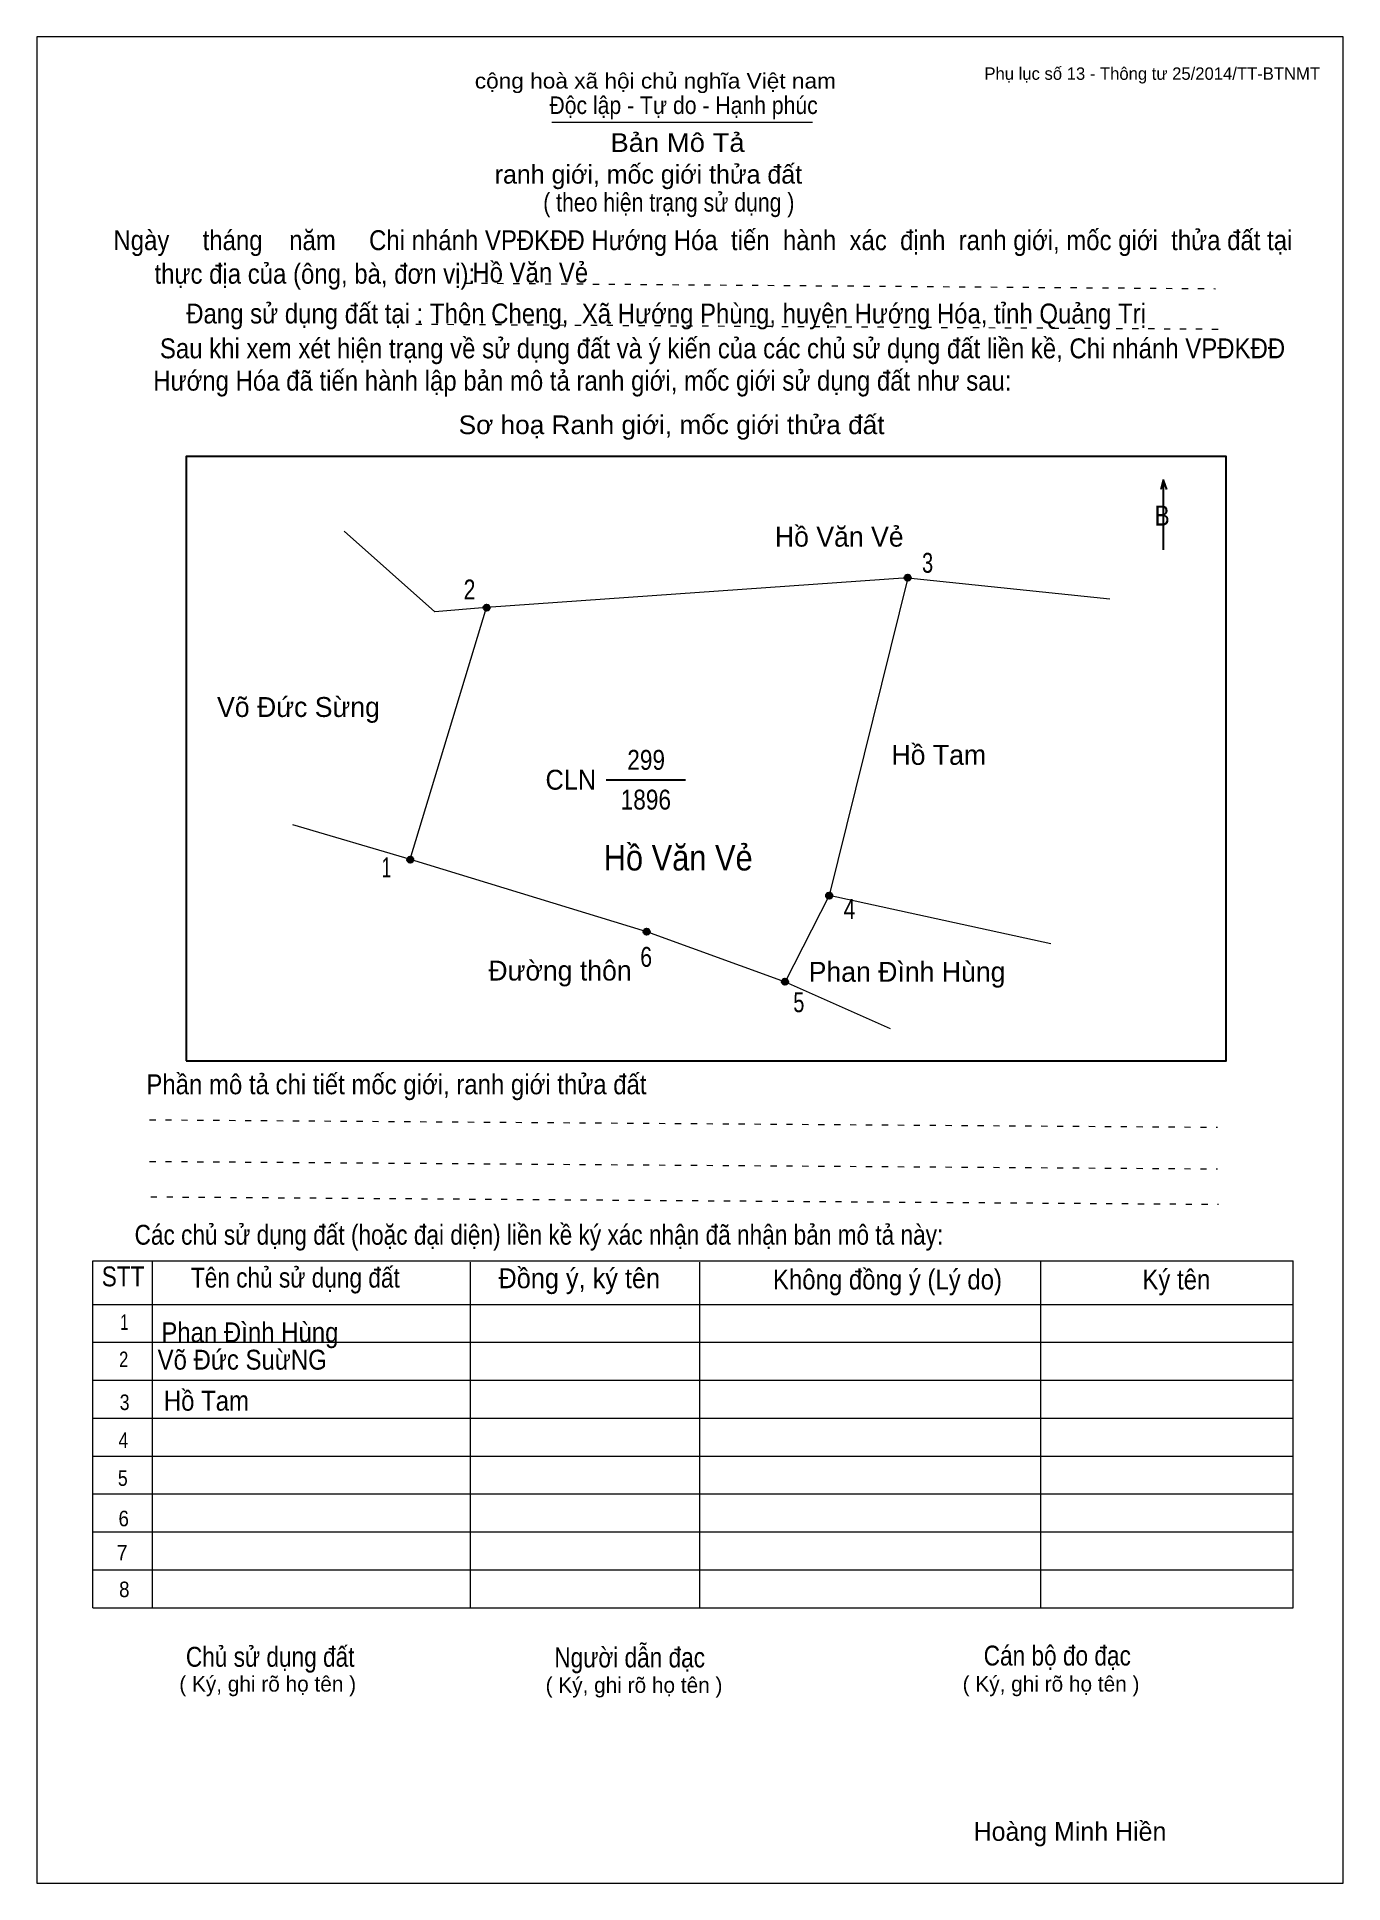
# Model space of a CAD drawing. Header units: centimetres. Extents: x 0 to 21, y 0 to 29.7.
import ezdxf
from ezdxf.enums import TextEntityAlignment as Align

# ---------------------------------------------------------------- set-up
doc = ezdxf.new("R2010")
doc.units = ezdxf.units.CM
doc.header["$LTSCALE"] = 0.13
doc.linetypes.add('DOTTED', pattern=[1.5, 0.3, -1.2])
for name, color, linetype, lineweight in [('1', 7, 'Continuous', 13), ('32', 7, 'Continuous', 25), ('33', 7, 'Continuous', 25), ('6', 7, 'Continuous', 13), ('62', 7, 'Continuous', 13)]:
    doc.layers.add(name, color=color, linetype=linetype, lineweight=lineweight)
for name, color, linetype in [('2', 7, 'Continuous'), ('34', 7, 'Continuous'), ('63', 7, 'Continuous')]:
    doc.layers.add(name, color=color, linetype=linetype)

msp = doc.modelspace()

# ---------------------------------------------------------------- hatches: boundary and pattern name
at = {"layer": '32'}
for points in [[(14.0501, 21, 1), (13.9501, 21, 1)], [(7.2786, 20.5187, 1), (7.1786, 20.5187, 1)], [(6.0513, 16.4637, 1), (5.9513, 16.4637, 1)], [(12.7871, 15.8836, 1), (12.6871, 15.8836, 1)], [(9.8525, 15.305, 1), (9.7525, 15.305, 1)], [(12.0768, 14.5, 1), (11.9768, 14.5, 1)]]:
    msp.add_hatch(color=256, dxfattribs=at).paths.add_polyline_path(points)

# ---------------------------------------------------------------- linework, layer by layer
at = {"layer": '1'}
msp.add_lwpolyline([(21, 0), (21, 29.7), (0, 29.7), (0, 0)], close=True, dxfattribs=at)
at = {"layer": '32'}
for centre in [(14.0001, 21), (7.2286, 20.5187), (6.0013, 16.4637), (12.7371, 15.8836), (9.8025, 15.305), (12.0268, 14.5)]:
    msp.add_circle(centre, 0.05, dxfattribs=at)
at = {"layer": '33'}
msp.add_line((9.15, 17.75), (10.43, 17.75), dxfattribs=at)
at = {"layer": '6'}
for p, q in [((14, 21), (7.23, 20.52)), ((14, 21), (7.23, 20.52)), ((14, 21), (17.25, 20.66)), ((14, 21), (17.25, 20.66)), ((6, 16.47), (7.23, 20.52)), ((6, 16.47), (7.23, 20.52)), ((4.11, 17.03), (6, 16.47)), ((4.11, 17.03), (6, 16.47)), ((16.3, 15.11), (12.74, 15.89)), ((16.3, 15.11), (12.74, 15.89)), ((12.03, 14.5), (13.72, 13.75))]:
    msp.add_line(p, q, dxfattribs=at)
for points in [[(7.23, 20.52), (6.4, 20.45), (4.94, 21.75)], [(7.23, 20.52), (6.4, 20.45), (4.94, 21.75)], [(14, 21), (12.74, 15.89), (12.03, 14.5)], [(14, 21), (12.74, 15.89), (12.03, 14.5)], [(6, 16.47), (9.8, 15.31), (12.03, 14.5), (13.72, 13.75)], [(6, 16.47), (9.8, 15.31), (12.03, 14.5)]]:
    msp.add_lwpolyline(points, dxfattribs=at)
at = {"layer": '62'}
for p, q in [((8.28, 28.33), (12.47, 28.33)), ((0.9, 10.01), (20.2, 10.01)), ((0.9, 4.43), (0.9, 10.01)), ((1.86, 4.43), (1.86, 10.01)), ((6.97, 4.43), (6.97, 9.99)), ((10.66, 4.43), (10.66, 9.99)), ((16.14, 4.43), (16.14, 10.01)), ((20.2, 4.43), (20.2, 10.01)), ((0.9, 9.31), (20.2, 9.31)), ((0.9, 8.7), (20.2, 8.7)), ((0.9, 8.09), (20.2, 8.09)), ((0.9, 7.48), (20.2, 7.48)), ((0.9, 6.87), (20.2, 6.87)), ((0.9, 6.26), (20.2, 6.26)), ((0.9, 5.65), (20.2, 5.65)), ((0.9, 5.04), (20.2, 5.04)), ((0.9, 4.43), (20.2, 4.43))]:
    msp.add_line(p, q, dxfattribs=at)
at = {"layer": '62', "linetype": 'DOTTED'}
for p, q in [((6.89, 25.74), (18.95, 25.65)), ((6.09, 25.08), (19.04, 25)), ((1.81, 12.28), (18.98, 12.16)), ((1.81, 11.61), (18.98, 11.49)), ((1.83, 11.04), (19, 10.92))]:
    msp.add_line(p, q, dxfattribs=at)
at = {"layer": '62', "lineweight": 25}
for p, q in [((18.11, 22.58), (18.11, 21.45)), ((18.11, 22.57), (18.07, 22.42)), ((18.11, 22.57), (18.16, 22.42))]:
    msp.add_line(p, q, dxfattribs=at)
msp.add_lwpolyline([(2.4, 13.23), (19.12, 13.23), (19.12, 22.95), (2.4, 22.95)], close=True, dxfattribs=at)

# ---------------------------------------------------------------- texts
at = {"layer": '2', "width": 0.9}
msp.add_text('Hồ Văn Vẻ', height=0.4114, dxfattribs=at).set_placement((10.31, 16.29), align=Align.CENTER)
msp.add_text('Hồ Văn Vẻ', height=0.4114, dxfattribs=at).set_placement((10.31, 16.29), align=Align.CENTER)
at = {"layer": '32'}
for s, width, p in [('3', 0.75, (14.32, 21.08)), ('2', 0.8, (6.955, 20.65)), ('1', 0.65, (5.62, 16.18)), ('4', 0.8, (13.065, 15.51)), ('6', 0.8, (9.795, 14.74)), ('5', 0.75, (12.25, 14.01))]:
    msp.add_text(s, height=0.32, dxfattribs=dict(at, width=width)).set_placement(p, align=Align.CENTER)
at = {"layer": '33'}
for s, p in [('Hồ Văn Vẻ', (12.9, 21.5)), ('Võ Đức Sừng', (4.205, 18.76)), ('Hồ Tam', (14.5, 17.99)), ('Đường thôn', (8.41, 14.52)), ('Phan Đình Hùng', (13.99, 14.5))]:
    msp.add_text(s, height=0.32, dxfattribs=at).set_placement(p, align=Align.CENTER)
at = {"layer": '33', "width": 0.85}
for s, p in [('299', (9.795, 17.91)), ('1896', (9.79, 17.27))]:
    msp.add_text(s, height=0.32, dxfattribs=at).set_placement(p, align=Align.CENTER)
at = {"layer": '33', "width": 0.95}
msp.add_text('CLN', height=0.32, dxfattribs=at).set_placement((8.99, 17.59), align=Align.RIGHT)
at = {"layer": '34', "width": 0.9}
for s, p in [('Hồ Văn Vẻ', (7, 25.75)), ('Phan Đình Hùng', (2, 8.7)), ('Võ Đức SuừNG', (1.94, 8.26)), ('Hồ Tam', (2.04, 7.6))]:
    msp.add_text(s, height=0.32, dxfattribs=at).set_placement(p)
at = {"layer": '62'}
for s, height, width, p in [('cộng hoà xã hội chủ nghĩa Việt nam', 0.2474, 1.1, (7.04, 28.87)), ('Độc lập - Tự do - Hạnh phúc', 0.2828, 0.9, (8.24, 28.46)), ('Bản Mô Tả', 0.3, 1.1, (9.22, 27.85)), ('( theo hiện trạng sử dụng )', 0.3, 0.85, (8.14, 26.89)), ('Ngày     tháng    năm     Chi nhánh VPĐKĐĐ Hướng Hóa  tiến  hành  xác  định  ranh giới, mốc giới  thửa đất tại ', 0.32, 0.9, (1.23, 26.27)), ('thực địa của (ông, bà, đơn vị): ', 0.32, 0.9, (1.89, 25.73)), ('Đang sử dụng đất tại : Thôn Cheng,  Xã Hướng Phùng, huyện Hướng Hóa, tỉnh Quảng Trị', 0.32, 0.9, (2.4, 25.09)), (' Sau khi xem xét hiện trạng về sử dụng đất và ý kiến của các chủ sử dụng đất liền kề, Chi nhánh VPĐKĐĐ ', 0.32, 0.9, (1.87, 24.53)), ('Hướng Hóa đã tiến hành lập bản mô tả ranh giới, mốc giới sử dụng đất như sau:', 0.32, 0.9, (1.87, 24.01)), ('Sơ hoạ Ranh giới, mốc giới thửa đất', 0.3, 1.05, (6.78, 23.31)), ('B', 0.32, 0.85, (17.97, 21.84)), ('Phần mô tả chi tiết mốc giới, ranh giới thửa đất ', 0.32, 0.9, (1.76, 12.69)), ('Các chủ sử dụng đất (hoặc đại diện) liền kề ký xác nhận đã nhận bản mô tả này:', 0.32, 0.85, (1.57, 10.27))]:
    msp.add_text(s, height=height, dxfattribs=dict(at, width=width)).set_placement(p)
msp.add_text('ranh giới, mốc giới thửa đất', height=0.3, dxfattribs=at).set_placement((7.36, 27.34))
for s, height, width, p in [('STT', 0.32, 0.85, (1.385, 9.6)), ('Tên chủ sử dụng đất', 0.32, 0.85, (4.155, 9.58)), ('Đồng ý, ký tên', 0.32, 0.95, (8.72, 9.57)), ('Không đồng ý (Lý do)', 0.32, 0.9, (13.675, 9.55)), ('Ký tên', 0.32, 0.9, (18.32, 9.55)), ('1', 0.25, 0.7, (1.405, 8.9)), ('2', 0.25, 0.8, (1.395, 8.3)), ('3', 0.25, 0.85, (1.41, 7.61)), ('4', 0.25, 0.85, (1.39, 7)), ('5', 0.25, 0.85, (1.38, 6.39)), ('6', 0.25, 0.9, (1.395, 5.74)), ('7', 0.25, 0.95, (1.37, 5.19)), ('8', 0.25, 0.9, (1.405, 4.6)), ('Người dẫn đạc', 0.32, 0.85, (9.53, 3.47)), ('Chủ sử dụng đất', 0.32, 0.85, (3.75, 3.48)), ('Cán bộ đo đạc', 0.32, 0.85, (16.405, 3.5))]:
    msp.add_text(s, height=height, dxfattribs=dict(at, width=width)).set_placement(p, align=Align.CENTER)
for p in [(3.71, 3.08), (9.6, 3.06), (16.305, 3.08)]:
    msp.add_text('( Ký, ghi rõ họ tên )', height=0.25, dxfattribs=at).set_placement(p, align=Align.CENTER)
at = {"layer": '63'}
msp.add_text('Phụ lục số 13 - Thông tư 25/2014/TT-BTNMT', height=0.2, dxfattribs=at).set_placement((20.63, 29.01), align=Align.RIGHT)
msp.add_text('Hoàng Minh Hiền', height=0.3, dxfattribs=at).set_placement((16.61, 0.68), align=Align.CENTER)

doc.saveas('drawing.dxf')
